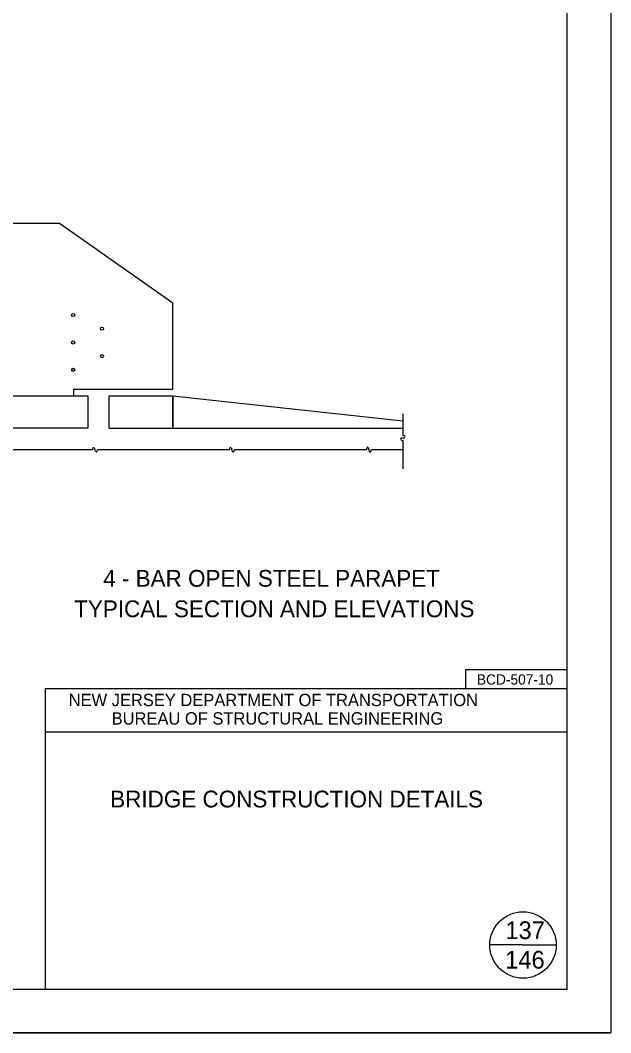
# Model space of a CAD drawing. Extents: x 499999.87 to 500002.82, y 499999.96 to 500001.79.
# Drawn here: x 500002.259 to 500002.825, y 499999.958 to 500000.929 of the extents above; entities that cross this region are included whole.
import ezdxf

# ---------------------------------------------------------------- set-up
doc = ezdxf.new("R2010")
doc.units = 0
for name, color, linetype in [('1', 7, 'Continuous'), ('39', 7, 'Continuous'), ('4', 7, 'Continuous'), ('41', 7, 'Continuous'), ('53', 7, 'Continuous'), ('Default', 7, 'Continuous')]:
    doc.layers.add(name, color=color, linetype=linetype)

msp = doc.modelspace()

# ---------------------------------------------------------------- linework, layer by layer
at = {"layer": '1'}
for p, q in [((500002.78314, 500000), (500002.78314, 500001.75)), ((500002.78314, 500000), (500002.78314, 500001.75)), ((500002.74071, 500000.04243), (500002.70888, 500000.04243)), ((500002.74071, 500000.04243), (500002.77253, 500000.04243)), ((500000.03314, 500000), (500002.78314, 500000)), ((499999.86647, 499999.95833), (500002.8248, 499999.95833))]:
    msp.add_line(p, q, dxfattribs=at)
msp.add_circle((500002.74071, 500000.04243), 0.03182, dxfattribs=at)
at = {"layer": '4'}
for p, q in [((500002.31037, 500000.57513), (500002.40518, 500000.57513)), ((500002.62566, 500000.55151), (500002.62566, 500000.53084)), ((500002.34416, 500000.53773), (500002.40518, 500000.53773)), ((500002.40518, 500000.53773), (500002.62566, 500000.53773)), ((500002.62566, 500000.52625), (500002.62566, 500000.49869)), ((500002.20177, 500000.51739), (500002.32841, 500000.51739)), ((500002.33301, 500000.51739), (500002.45965, 500000.51739)), ((500002.46424, 500000.51739), (500002.59088, 500000.51739)), ((500002.59547, 500000.51739), (500002.62566, 500000.51739))]:
    msp.add_line(p, q, dxfattribs=at)
for points in [[(500002.31037, 500000.56857), (500002.31037, 500000.57513), (500002.40518, 500000.57513), (500002.40518, 500000.65748), (500002.29659, 500000.73392), (500002.14731, 500000.73392), (500002.14731, 500000.73196)], [(500001.79035, 500000.56857), (500002.32382, 500000.56857), (500002.32382, 500000.53773), (500001.79035, 500000.53773)], [(500002.34416, 500000.53773), (500002.34416, 500000.56857), (500002.40518, 500000.56857), (500002.40518, 500000.53773), (500002.40617, 500000.53773)], [(500002.40518, 500000.53773), (500002.40518, 500000.56857), (500002.62566, 500000.54462)]]:
    msp.add_lwpolyline(points, dxfattribs=at)
for centre in [(500002.30978, 500000.64616), (500002.33735, 500000.63302), (500002.30978, 500000.61988), (500002.33735, 500000.60674), (500002.30978, 500000.5936)]:
    msp.add_circle(centre, 0.00151, dxfattribs=at)
for centre, radius, start, end in [((500002.62569, 500000.52608), 0.00455, 77.11562, 90), ((500002.62613, 500000.52799), 0.00258, 60, 77.11562), ((500002.62398, 500000.52717), 0.000579, 164.20622, 180), ((500002.62398, 500000.52717), 0.000579, 180, 195.79378), ((500002.62411, 500000.52713), 0.000715, 150, 164.20621), ((500002.62411, 500000.52721), 0.000715, 195.79379, 210), ((500002.62428, 500000.52704), 0.000906, 132.65485, 150), ((500002.62428, 500000.5273), 0.000906, 210, 227.34515), ((500002.62481, 500000.52646), 0.0017, 120, 132.65485), ((500002.62481, 500000.52788), 0.0017, 227.34515, 240), ((500002.62525, 500000.52569), 0.00258, 102.88438, 120), ((500002.62525, 500000.52865), 0.00258, 240, 257.11562), ((500002.62569, 500000.52378), 0.00455, 90, 102.88438), ((500002.62569, 500000.53057), 0.00455, 257.11562, 270), ((500002.62569, 500000.53287), 0.00455, 270, 282.88438), ((500002.62613, 500000.53096), 0.00258, 282.88438, 300), ((500002.62657, 500000.52876), 0.0017, 47.34515, 60), ((500002.62657, 500000.53019), 0.0017, 300, 312.65485), ((500002.62711, 500000.52934), 0.000906, 30, 47.34515), ((500002.62711, 500000.52961), 0.000906, 312.65485, 330), ((500002.62727, 500000.52944), 0.000715, 15.79379, 30), ((500002.62727, 500000.52951), 0.000715, 330, 344.20622), ((500002.62741, 500000.52947), 0.000579, 0, 15.79378), ((500002.62741, 500000.52947), 0.000579, 344.20622, 0), ((500002.33288, 500000.5171), 0.00455, 167.11562, 180), ((500002.33097, 500000.51754), 0.00258, 150, 167.11562), ((500002.3302, 500000.51798), 0.0017, 137.34515, 150), ((500002.32962, 500000.51852), 0.000906, 120, 137.34515), ((500002.32952, 500000.51869), 0.000715, 105.79378, 120), ((500002.32949, 500000.51882), 0.000579, 90, 105.79378), ((500002.32949, 500000.51882), 0.000579, 74.20622, 90), ((500002.32945, 500000.51869), 0.000715, 60, 74.20622), ((500002.32935, 500000.51852), 0.000906, 42.65485, 60), ((500002.32877, 500000.51798), 0.0017, 30, 42.65485), ((500002.328, 500000.51754), 0.00258, 12.88438, 30), ((500002.32609, 500000.5171), 0.00455, 0, 12.88438), ((500002.33518, 500000.5171), 0.00455, 180, 192.88438), ((500002.33327, 500000.51667), 0.00258, 192.88438, 210), ((500002.3325, 500000.51622), 0.0017, 210, 222.65485), ((500002.33179, 500000.51539), 0.000579, 254.20622, 270), ((500002.33175, 500000.51552), 0.000715, 285.79378, 300), ((500002.33165, 500000.51569), 0.000906, 300, 317.34514), ((500002.33107, 500000.51622), 0.0017, 317.34515, 330), ((500002.3303, 500000.51667), 0.00258, 330, 347.11562), ((500002.32839, 500000.5171), 0.00455, 347.11562, 0), ((500002.46412, 500000.5171), 0.00455, 167.11562, 180), ((500002.4622, 500000.51754), 0.00258, 150, 167.11562), ((500002.46143, 500000.51798), 0.0017, 137.34515, 150), ((500002.46085, 500000.51852), 0.000906, 120, 137.34515), ((500002.46076, 500000.51869), 0.000715, 105.79378, 120), ((500002.46072, 500000.51882), 0.000579, 90, 105.79378), ((500002.46072, 500000.51882), 0.000579, 74.20622, 90), ((500002.46068, 500000.51869), 0.000715, 60, 74.20622), ((500002.46059, 500000.51852), 0.000906, 42.65485, 60), ((500002.46001, 500000.51798), 0.0017, 30, 42.65485), ((500002.45924, 500000.51754), 0.00258, 12.88438, 30), ((500002.45732, 500000.5171), 0.00455, 0, 12.88438), ((500002.46642, 500000.5171), 0.00455, 180, 192.88438), ((500002.4645, 500000.51667), 0.00258, 192.88438, 210), ((500002.46373, 500000.51622), 0.0017, 210, 222.65485), ((500002.46302, 500000.51539), 0.000579, 254.20622, 270), ((500002.46298, 500000.51552), 0.000715, 285.79378, 300), ((500002.46289, 500000.51569), 0.000906, 300, 317.34514), ((500002.46231, 500000.51622), 0.0017, 317.34515, 330), ((500002.46154, 500000.51667), 0.00258, 330, 347.11562), ((500002.45963, 500000.5171), 0.00455, 347.11562, 0), ((500002.59535, 500000.5171), 0.00455, 167.11562, 180), ((500002.59344, 500000.51754), 0.00258, 150, 167.11562), ((500002.59267, 500000.51798), 0.0017, 137.34515, 150), ((500002.59209, 500000.51852), 0.000906, 120, 137.34515), ((500002.59199, 500000.51869), 0.000715, 105.79378, 120), ((500002.59195, 500000.51882), 0.000579, 90, 105.79378), ((500002.59195, 500000.51882), 0.000579, 74.20622, 90), ((500002.59192, 500000.51869), 0.000715, 60, 74.20622), ((500002.59182, 500000.51852), 0.000906, 42.65485, 60), ((500002.59124, 500000.51798), 0.0017, 30, 42.65485), ((500002.59047, 500000.51754), 0.00258, 12.88438, 30), ((500002.58856, 500000.5171), 0.00455, 0, 12.88438), ((500002.59765, 500000.5171), 0.00455, 180, 192.88438), ((500002.59574, 500000.51667), 0.00258, 192.88438, 210), ((500002.59497, 500000.51622), 0.0017, 210, 222.65485), ((500002.59425, 500000.51539), 0.000579, 254.20622, 270), ((500002.59422, 500000.51552), 0.000715, 285.79378, 300), ((500002.59412, 500000.51569), 0.000906, 300, 317.34514), ((500002.59354, 500000.51622), 0.0017, 317.34515, 330), ((500002.59277, 500000.51667), 0.00258, 330, 347.11562), ((500002.59086, 500000.5171), 0.00455, 347.11562, 0)]:
    msp.add_arc(centre, radius, start, end, dxfattribs=at)
at = {"layer": '41'}
msp.add_lwpolyline([(499999.86647, 500001.79167), (500002.8248, 500001.79167), (500002.8248, 499999.95833), (499999.86647, 499999.95833)], close=True, dxfattribs=at)
at = {"layer": 'Default'}
for p, q in [((500002.686, 500000.28839), (500002.686, 500000.30639)), ((500002.686, 500000.30639), (500002.78314, 500000.30639)), ((500002.28314, 500000), (500002.28314, 500000.28839)), ((500002.28314, 500000.28839), (500002.78314, 500000.28839)), ((500002.28314, 500000.24672), (500002.78314, 500000.24672))]:
    msp.add_line(p, q, dxfattribs=at)

# ---------------------------------------------------------------- texts
at = {"layer": '39'}
for s, height, p in [('NEW JERSEY DEPARTMENT OF TRANSPORTATION', 0.0118091, (500002.30545, 500000.27134)), ('BUREAU OF STRUCTURAL ENGINEERING', 0.011811, (500002.34663, 500000.25368)), ('137', 0.016972, (500002.72384, 500000.04809)), ('146', 0.016972, (500002.72365, 500000.0198))]:
    msp.add_text(s, height=height, dxfattribs=at).set_placement(p)
at = {"layer": '53'}
msp.add_text('BCD-507-10', height=0.009843, dxfattribs=at).set_placement((500002.69655, 500000.29195))
at = {"layer": 'Default'}
for s, p in [('4 - BAR OPEN STEEL PARAPET', (500002.33855, 500000.38577)), ('TYPICAL SECTION AND ELEVATIONS', (500002.31073, 500000.35657)), ('BRIDGE CONSTRUCTION DETAILS', (500002.34526, 500000.17426))]:
    msp.add_text(s, height=0.0160768, dxfattribs=at).set_placement(p)

doc.saveas('drawing.dxf')
